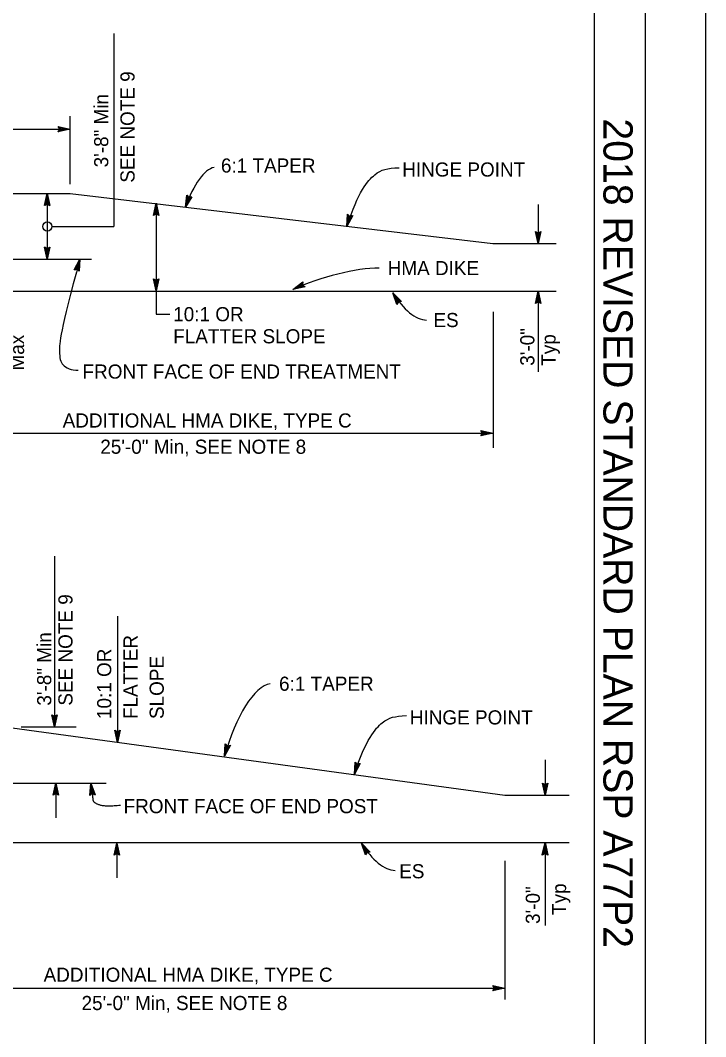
# Model space of a CAD drawing. Extents: x -893 to 867, y -474 to 712.
# Drawn here: x 527 to 867, y -52 to 451 of the extents above; entities that cross this region are included whole.
import ezdxf

# ---------------------------------------------------------------- set-up
doc = ezdxf.new("R2010")
doc.units = 0
for name, color, linetype in [('10 Sheet Format', 7, 'Continuous'), ('56 Stage 3 Anno', 7, 'Continuous'), ('57 Undefined', 7, 'Continuous'), ('60 Nongeo Data', 7, 'Continuous')]:
    doc.layers.add(name, color=color, linetype=linetype)

msp = doc.modelspace()

# ---------------------------------------------------------------- linework, layer by layer
at = {"layer": '10 Sheet Format'}
msp.add_line((811.55, -406.04), (811.55, 643.96), dxfattribs=at)
for points in [[(-893.45, -474.04), (866.55, -474.04), (866.55, 711.96), (-893.45, 711.96)], [(-863.43, 668.96), (836.57, 668.96), (836.57, -431.04), (-863.43, -431.04)], [(-863.43, 668.96), (836.57, 668.96), (836.57, -431.04), (-863.43, -431.04)]]:
    msp.add_lwpolyline(points, close=True, dxfattribs=at)
at = {"layer": '56 Stage 3 Anno'}
for p, q in [((573.62, 443.99), (573.62, 348.52)), ((475.64, 396.64), (552.05, 396.64)), ((540.73, 364.79), (540.73, 332.4)), ((593.22, 354), (594.56, 360)), ((593.57, 354.22), (594.56, 358.62)), ((593.93, 354.45), (594.56, 357.24)), ((594.56, 360), (594.56, 305.16)), ((594.56, 360), (594.56, 360)), ((594.56, 360), (595.89, 354)), ((594.56, 358.61), (595.53, 354.24)), ((594.56, 357.24), (595.18, 354.42)), ((783.68, 359.43), (783.68, 340.03)), ((594.56, 354.8), (593.22, 354)), ((593.22, 354), (593.22, 354)), ((594.28, 354.63), (594.55, 355.86)), ((594.55, 355.86), (594.82, 354.65)), ((595.89, 354), (594.56, 354.8)), ((595.89, 354), (595.89, 354)), ((543, 348.52), (573.62, 348.52)), ((783.68, 340.03), (782.35, 346.03)), ((782.35, 346.03), (782.35, 346.03)), ((782.35, 346.03), (783.68, 345.23)), ((783.67, 341.42), (782.71, 345.8)), ((783.68, 342.8), (783.05, 345.62)), ((783.68, 344.18), (783.41, 345.39)), ((783.68, 345.23), (785.02, 346.03)), ((785.02, 346.03), (783.68, 340.03)), ((784.66, 345.82), (783.68, 341.41)), ((784.3, 345.58), (783.68, 342.8)), ((783.96, 345.41), (783.68, 344.18)), ((785.02, 346.03), (785.02, 346.03)), ((783.68, 340.03), (783.68, 340.03)), ((494.46, 332.4), (562.55, 332.4)), ((594.56, 316.68), (593.23, 322.68)), ((593.23, 322.68), (593.23, 322.68)), ((593.23, 322.68), (594.56, 321.88)), ((594.55, 318.07), (593.59, 322.44)), ((594.56, 319.44), (593.93, 322.26)), ((594.56, 320.82), (594.29, 322.03)), ((594.56, 321.88), (595.9, 322.68)), ((595.9, 322.68), (594.56, 316.68)), ((595.54, 322.46), (594.56, 318.06)), ((595.18, 322.23), (594.56, 319.44)), ((594.84, 322.05), (594.56, 320.82)), ((595.9, 322.68), (595.9, 322.68)), ((662.28, 317.39), (667.21, 321.06)), ((668.3, 318.62), (662.28, 317.39)), ((662.28, 317.39), (662.28, 317.39)), ((667.96, 318.86), (663.54, 317.95)), ((663.55, 317.96), (667.14, 320.64)), ((664.8, 318.52), (667.12, 320.25)), ((667.6, 319.09), (664.8, 318.52)), ((666.06, 319.08), (667.06, 319.82)), ((667.3, 319.34), (666.06, 319.08)), ((667.21, 321.06), (667.02, 319.52)), ((667.02, 319.52), (668.3, 318.62)), ((667.21, 321.06), (667.21, 321.06)), ((668.3, 318.62), (668.3, 318.62)), ((594.56, 316.68), (594.56, 316.68)), ((713.76, 309.88), (711.67, 315.66)), ((711.67, 315.66), (711.67, 315.66)), ((711.67, 315.66), (716.01, 311.31)), ((713.95, 310.25), (712.41, 314.5)), ((712.42, 314.49), (715.59, 311.32)), ((714.12, 310.64), (713.15, 313.33)), ((713.15, 313.33), (715.2, 311.28)), ((714.32, 310.98), (713.89, 312.16)), ((713.89, 312.16), (714.77, 311.29)), ((782.34, 310.45), (783.68, 316.45)), ((782.69, 310.66), (783.68, 315.07)), ((783.05, 310.9), (783.68, 313.68)), ((783.4, 311.07), (783.67, 312.3)), ((783.67, 312.3), (783.94, 311.09)), ((783.68, 316.45), (783.68, 276.51)), ((783.68, 316.45), (783.68, 316.45)), ((783.68, 316.45), (785.01, 310.45)), ((783.68, 315.06), (784.65, 310.68)), ((783.68, 313.68), (784.3, 310.86)), ((714.46, 311.27), (713.76, 309.88)), ((713.76, 309.88), (713.76, 309.88)), ((716.01, 311.31), (714.46, 311.27)), ((716.01, 311.31), (716.01, 311.31)), ((783.68, 311.25), (782.34, 310.45)), ((782.34, 310.45), (782.34, 310.45)), ((785.01, 310.45), (783.68, 311.25)), ((785.01, 310.45), (785.01, 310.45)), ((594.56, 305.16), (601.36, 305.16)), ((761.31, 306.27), (761.31, 238.91)), ((756.11, 246.16), (755.31, 247.5)), ((755.31, 247.5), (755.31, 247.5)), ((755.31, 247.5), (761.31, 246.16)), ((755.53, 247.14), (759.93, 246.16)), ((755.76, 246.78), (758.55, 246.16)), ((494.61, 246.16), (761.31, 246.16)), ((761.31, 246.16), (755.31, 244.83)), ((755.31, 244.83), (756.11, 246.16)), ((755.31, 244.83), (755.31, 244.83)), ((759.92, 246.15), (755.55, 245.19)), ((758.55, 246.16), (755.73, 245.53)), ((755.94, 246.43), (757.17, 246.16)), ((757.17, 246.16), (755.96, 245.89)), ((761.31, 246.16), (761.31, 246.16)), ((544.28, 185.26), (544.28, 100.88)), ((575.49, 155.7), (575.49, 93.15)), ((544.28, 100.88), (542.95, 106.88)), ((542.95, 106.88), (542.95, 106.88)), ((542.95, 106.88), (544.28, 106.08)), ((544.27, 102.28), (543.31, 106.65)), ((544.28, 103.65), (543.65, 106.47)), ((544.28, 105.03), (544.01, 106.24)), ((544.28, 106.08), (545.62, 106.88)), ((545.62, 106.88), (544.28, 100.88)), ((545.26, 106.67), (544.28, 102.26)), ((544.9, 106.43), (544.28, 103.65)), ((544.55, 106.26), (544.28, 105.03)), ((545.62, 106.88), (545.62, 106.88)), ((527.88, 100.88), (555.06, 100.88)), ((544.28, 100.88), (544.28, 100.88)), ((575.49, 93.15), (574.16, 99.15)), ((574.16, 99.15), (574.16, 99.15)), ((574.16, 99.15), (575.49, 98.35)), ((575.48, 94.54), (574.52, 98.92)), ((575.49, 95.91), (574.86, 98.74)), ((575.49, 97.3), (575.22, 98.5)), ((575.49, 98.35), (576.83, 99.15)), ((576.83, 99.15), (575.49, 93.15)), ((576.47, 98.94), (575.49, 94.53)), ((576.11, 98.7), (575.49, 95.91)), ((575.77, 98.53), (575.49, 97.3)), ((576.83, 99.15), (576.83, 99.15)), ((575.49, 93.15), (575.49, 93.15)), ((628.41, 86.31), (628.76, 92.44)), ((631.33, 91.72), (628.41, 86.31)), ((628.76, 92.44), (628.76, 92.44)), ((628.76, 92.44), (629.82, 91.31)), ((628.78, 87.65), (629.04, 92.12)), ((630.93, 91.61), (628.78, 87.64)), ((629.16, 88.97), (629.32, 91.86)), ((630.52, 91.48), (629.16, 88.97)), ((629.54, 90.3), (629.61, 91.53)), ((630.13, 91.4), (629.54, 90.3)), ((629.82, 91.31), (631.33, 91.72)), ((631.33, 91.72), (631.33, 91.72)), ((628.41, 86.31), (628.41, 86.31)), ((787.05, 84.52), (787.05, 67.06)), ((480.71, 73), (569.94, 73)), ((543.63, 67), (544.97, 73)), ((543.98, 67.22), (544.97, 71.62)), ((544.97, 73), (544.97, 73)), ((544.97, 73), (546.3, 67)), ((544.97, 73), (544.97, 55.85)), ((544.97, 71.61), (545.94, 67.24)), ((562.21, 73), (562.21, 73)), ((787.05, 67.06), (785.72, 73.06)), ((785.72, 73.06), (785.72, 73.06)), ((785.72, 73.06), (787.05, 72.26)), ((787.04, 68.45), (786.08, 72.83)), ((787.05, 69.83), (786.42, 72.65)), ((787.05, 71.21), (786.78, 72.42)), ((787.05, 72.26), (788.39, 73.06)), ((788.39, 73.06), (787.05, 67.06)), ((788.03, 72.85), (787.05, 68.44)), ((787.67, 72.61), (787.05, 69.83)), ((787.32, 72.44), (787.05, 71.21)), ((788.39, 73.06), (788.39, 73.06)), ((544.97, 67.8), (543.63, 67)), ((543.63, 67), (543.63, 67)), ((544.34, 67.45), (544.97, 70.24)), ((544.69, 67.63), (544.96, 68.86)), ((544.96, 68.86), (545.23, 67.65)), ((544.97, 70.24), (545.59, 67.42)), ((546.3, 67), (544.97, 67.8)), ((546.3, 67), (546.3, 67)), ((561.8, 66.87), (561.8, 66.87)), ((564.44, 67.28), (564.44, 67.28)), ((787.05, 67.06), (787.05, 67.06)), ((573.87, 37.3), (575.21, 43.3)), ((574.23, 37.52), (575.21, 41.92)), ((574.59, 37.75), (575.21, 40.54)), ((575.21, 43.3), (575.21, 43.3)), ((575.21, 43.3), (576.54, 37.3)), ((575.21, 43.3), (575.21, 26.14)), ((575.21, 41.91), (576.18, 37.53)), ((575.21, 40.54), (575.83, 37.71)), ((698.26, 37.44), (696.17, 43.22)), ((696.17, 43.22), (696.17, 43.22)), ((696.17, 43.22), (700.51, 38.87)), ((698.44, 37.81), (696.91, 42.05)), ((696.92, 42.05), (700.08, 38.87)), ((698.62, 38.2), (697.65, 40.89)), ((697.65, 40.89), (699.69, 38.84)), ((785.71, 37.56), (787.05, 43.56)), ((785.71, 37.39), (787.05, 43.39)), ((786.06, 37.78), (787.05, 42.18)), ((786.06, 37.61), (787.05, 42.01)), ((786.42, 38.01), (787.04, 40.8)), ((786.42, 37.84), (787.04, 40.63)), ((787.04, 40.8), (787.67, 37.98)), ((787.04, 40.63), (787.67, 37.81)), ((787.05, 43.56), (787.05, 2.53)), ((787.05, 43.56), (787.05, 43.56)), ((787.05, 43.56), (788.38, 37.56)), ((787.05, 43.39), (787.05, 43.39)), ((787.05, 43.39), (788.38, 37.39)), ((787.05, 42.17), (788.02, 37.8)), ((787.05, 42), (788.02, 37.63)), ((575.21, 38.1), (573.87, 37.3)), ((573.87, 37.3), (573.87, 37.3)), ((574.93, 37.93), (575.21, 39.16)), ((575.21, 39.16), (575.48, 37.95)), ((576.54, 37.3), (575.21, 38.1)), ((576.54, 37.3), (576.54, 37.3)), ((698.96, 38.83), (698.26, 37.44)), ((698.26, 37.44), (698.26, 37.44)), ((698.82, 38.53), (698.39, 39.72)), ((698.39, 39.72), (699.26, 38.84)), ((700.51, 38.87), (698.96, 38.83)), ((700.51, 38.87), (700.51, 38.87)), ((787.05, 38.36), (785.71, 37.56)), ((787.05, 38.19), (785.71, 37.39)), ((785.71, 37.56), (785.71, 37.56)), ((785.71, 37.39), (785.71, 37.39)), ((786.77, 38.19), (787.04, 39.42)), ((786.77, 38.02), (787.04, 39.25)), ((787.04, 39.42), (787.31, 38.21)), ((787.04, 39.25), (787.31, 38.04)), ((788.38, 37.56), (787.05, 38.36)), ((788.38, 37.39), (787.05, 38.19)), ((788.38, 37.56), (788.38, 37.56)), ((788.38, 37.39), (788.38, 37.39)), ((767.19, 34.53), (767.19, -34.04)), ((495.46, -28.54), (767.19, -28.54)), ((761.99, -28.54), (761.19, -27.2)), ((761.19, -27.2), (761.19, -27.2)), ((761.19, -27.2), (767.19, -28.54)), ((767.19, -28.54), (761.19, -29.87)), ((761.19, -29.87), (761.99, -28.54)), ((761.19, -29.87), (761.19, -29.87)), ((761.4, -27.55), (765.81, -28.53)), ((765.8, -28.54), (761.42, -29.51)), ((764.42, -28.53), (761.6, -29.16)), ((761.64, -27.91), (764.42, -28.53)), ((761.81, -28.26), (763.04, -28.53)), ((763.04, -28.53), (761.83, -28.8)), ((767.19, -28.54), (767.19, -28.54))]:
    msp.add_line(p, q, dxfattribs=at)
for points in [[(539.41, 358.88), (540.73, 364.79), (542.04, 358.88), (541.69, 359.09), (540.74, 363.42), (539.76, 359.09), (540.11, 359.3), (540.73, 362.07), (541.34, 359.3), (540.99, 359.51), (540.73, 360.71), (540.46, 359.51), (540.73, 359.67), (542.04, 358.88), (540.73, 359.67)], [(612.28, 363.16), (609.06, 358.04), (609.81, 364.04), (610.07, 363.73), (609.52, 359.33), (611.88, 363.08), (611.48, 363), (609.97, 360.6), (610.32, 363.41), (610.58, 363.1), (610.43, 361.88), (611.09, 362.92), (610.78, 362.86), (609.81, 364.04), (610.78, 362.86)], [(691.87, 353.89), (688.96, 348.58), (689.34, 354.62), (689.62, 354.32), (689.34, 349.9), (691.47, 353.78), (691.08, 353.68), (689.72, 351.19), (689.9, 354.02), (690.17, 353.72), (690.1, 352.5), (690.69, 353.58), (690.38, 353.5), (689.34, 354.62), (690.38, 353.5)], [(542.05, 338.31), (540.73, 332.4), (539.42, 338.31), (539.77, 338.1), (540.73, 333.77), (541.7, 338.1), (541.35, 337.89), (540.73, 335.12), (540.12, 337.89), (540.47, 337.68), (540.73, 336.48), (541, 337.68), (540.73, 337.52), (539.42, 338.31), (540.73, 337.52)], [(554.04, 327.06), (556.88, 332.4), (556.57, 326.36), (556.29, 326.66), (556.52, 331.08), (554.43, 327.17), (554.82, 327.28), (556.16, 329.78), (556.01, 326.95), (555.73, 327.25), (555.79, 328.47), (555.22, 327.39), (555.52, 327.47), (556.57, 326.36), (555.52, 327.47)], [(695.62, 82.7), (692.71, 77.39), (693.09, 83.43), (693.37, 83.13), (693.09, 78.71), (695.23, 82.59), (694.83, 82.49), (693.47, 80), (693.65, 82.83), (693.93, 82.53), (693.85, 81.31), (694.44, 82.39), (694.13, 82.31), (693.09, 83.43), (694.13, 82.31)], [(561.8, 66.87), (562.21, 73), (564.44, 67.27), (564.05, 67.43), (562.43, 71.63), (562.12, 67.13), (562.44, 67.4), (562.63, 70.27), (563.67, 67.59), (563.29, 67.75), (562.84, 68.91), (562.75, 67.66), (563, 67.86), (564.44, 67.27), (563, 67.86)]]:
    msp.add_lwpolyline(points, close=True, dxfattribs=at)
msp.add_circle((540.73, 348.52), 2.27, dxfattribs=at)
for centre, major_axis, ratio, start_param, end_param in [((617.86, 342.97), (-7.19, -34.76), 0.353145, 3.282815, 4.338179), ((679.95, 313.57), (-35.45, -10.9), 0.263479, 3.851677, 5.151489), ((719.6, 336.34), (-11.34, 33.74), 0.451574, 2.071221, 2.97926), ((643.41, 73.03), (-10.17, -49.17), 0.353145, 3.282815, 4.512527), ((704.09, 63.9), (-11.34, 33.74), 0.451574, 2.071221, 2.97926)]:
    msp.add_ellipse(centre, major_axis=major_axis, ratio=ratio, start_param=start_param, end_param=end_param, dxfattribs=at)
for points, degree in [([(688.96, 348.58), (694.67, 365.91), (703.86, 376.52), (708.68, 377.28), (714.81, 377.6)], 3), ([(556.88, 332.4), (546.86, 296.07), (546.56, 285.08), (547.45, 279.72), (552.51, 277.34), (556.09, 277.34)], 3), ([(692.71, 77.39), (698.43, 94.72), (707.61, 105.33), (712.43, 106.09), (718.56, 106.41)], 3), ([(562.21, 73), (563.2, 66.59), (563.34, 63.32), (569.73, 61.3), (577, 62.15)], 2)]:
    msp.add_open_spline(points, degree=degree, dxfattribs=at)
at = {"layer": '60 Nongeo Data'}
for p, q in [((552.05, 369.55), (552.05, 403.15)), ((475.83, 364.79), (552.05, 364.79)), ((552.05, 364.79), (761.24, 340.02)), ((761.24, 340.02), (792.64, 340.02)), ((48.69, 316.45), (792.64, 316.45)), ((519.73, 100.88), (767.19, 67.06)), ((767.19, 67.06), (799.03, 67.06)), ((54.62, 43.56), (799.03, 43.56))]:
    msp.add_line(p, q, dxfattribs=at)
msp.add_lwpolyline([(546.14, 397.96), (552.05, 396.64), (546.14, 395.33), (546.35, 395.68), (550.68, 396.64), (546.35, 397.61), (546.56, 397.26), (549.33, 396.65), (546.56, 396.03), (546.77, 396.38), (547.97, 396.65), (546.77, 396.91), (546.93, 396.64), (546.14, 395.33), (546.93, 396.64)], close=True, dxfattribs=at)

# ---------------------------------------------------------------- texts
at = {"layer": '10 Sheet Format'}
msp.add_text('2018 REVISED STANDARD PLAN RSP A77P2', height=14.5, rotation=270, dxfattribs=at).set_placement((815.95, 402))
at = {"layer": '57 Undefined'}
for s, p in [('SEE NOTE 9', (583.93, 370.19)), ('3\'-8" Min', (570.93, 377.78)), ('3\'-0"', (781.79, 279.59)), ('Max', (529.27, 277.23)), ('Typ', (792.29, 279.59)), ('SEE NOTE 9', (553.22, 111.35)), ('3\'-8" Min', (542.72, 111.35)), ('FLATTER', (585.39, 104.73)), ('10:1 OR', (572.39, 104.73)), ('SLOPE', (598.39, 104.73)), ('3\'-0"', (784.51, 3.29)), ('Typ', (797.51, 7.75))]:
    msp.add_text(s, height=7, rotation=90, dxfattribs=at).set_placement(p)
for s, p in [('6:1 TAPER', (626.67, 375.19)), ('HINGE POINT', (716.39, 373.23)), ('HMA DIKE', (709.19, 324.43)), ('10:1 OR', (603.05, 301.62)), ('ES', (731.82, 298.72)), ('FLATTER SLOPE', (603.05, 290.68)), ('FRONT FACE OF END TREATMENT', (558.17, 273.22)), ('ADDITIONAL HMA DIKE, TYPE C', (548.35, 249.01)), ('25\'-0" Min, SEE NOTE 8', (566.97, 236.01)), ('6:1 TAPER', (655.43, 118.71)), ('HINGE POINT', (720.14, 102.04)), ('FRONT FACE OF END POST', (578.51, 58.12)), ('ES', (714.89, 25.88)), ('ADDITIONAL HMA DIKE, TYPE C', (538.91, -25.33)), ('25\'-0" Min, SEE NOTE 8', (557.7, -39.33))]:
    msp.add_text(s, height=7, dxfattribs=at).set_placement(p)

doc.saveas('drawing.dxf')
